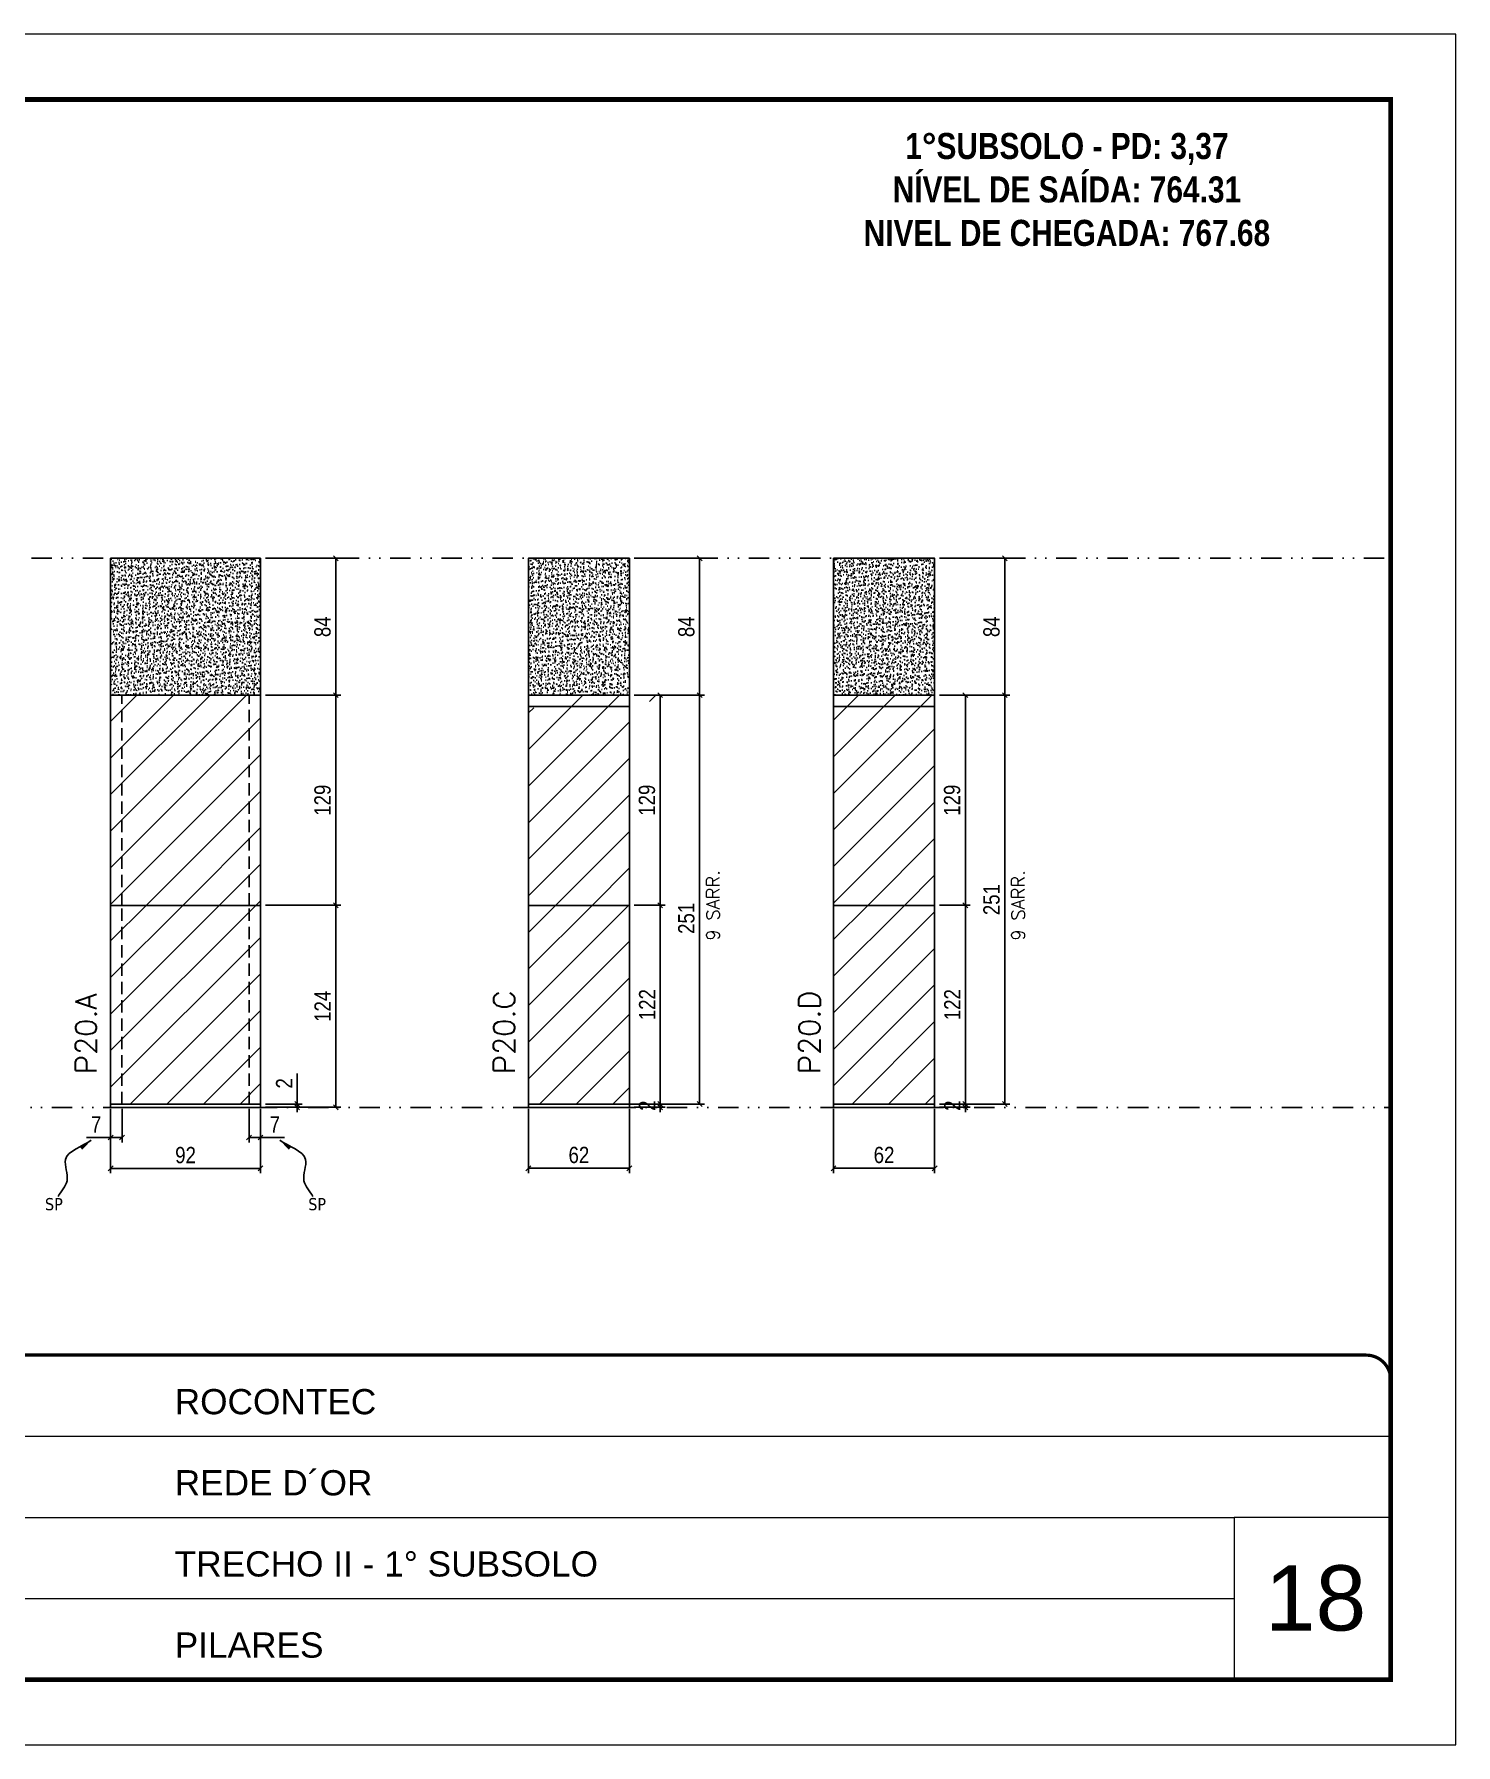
# Model space of a CAD drawing. Extents: x 1945 to 10875, y -3405 to 3369.
# Drawn here: x 4156 to 5029, y -3405 to -2355 of the extents above; entities that cross this region are included whole.
import ezdxf

# ---------------------------------------------------------------- set-up
doc = ezdxf.new("R2010")
doc.units = 0
for name, pattern in [('CONTINUO', [0]), ('DASHED', [0.75, 0.5, -0.25]), ('DIVIDE2', [0.625, 0.25, -0.125, 0, -0.125, 0, -0.125]), ('HIDDEN', [0.375, 0.25, -0.125])]:
    doc.linetypes.add(name, pattern=pattern)
for name, color, linetype, lineweight in [('CARIMBO', 255, 'Continuous', 9), ('Folhas', 255, 'Continuous', 9), ('Hachura', 251, 'Continuous', 9), ('SARRAFO DE PRESSAO', 251, 'DASHED', 9), ('Texto Seção', 7, 'Continuous', 15)]:
    doc.layers.add(name, color=color, linetype=linetype, lineweight=lineweight)
for name, color, linetype in [('COTA', 241, 'Continuous'), ('NOMENCLATURA', 7, 'Continuous'), ('Nível', 160, 'Continuous'), ('Painéis', 200, 'Continuous'), ('SARR_2.2x7', 40, 'Continuous'), ('Sarrafo de Pressão', 42, 'HIDDEN'), ('texto', 7, 'Continuous')]:
    doc.layers.add(name, color=color, linetype=linetype)
doc.styles.add('ARIAL', font='arial.ttf')
doc.styles.add('COTA TECNICA', font='techl___.ttf', dxfattribs={"height": 10})
doc.styles.add('COTA TECNICA-50', font='techl___.ttf', dxfattribs={"height": 10})
doc.styles.add('REGUA-120', font='ROMANS.shx', dxfattribs={"height": 15})
doc.styles.add('ROMANC', font='techb___.ttf', dxfattribs={"height": 2.5})
doc.styles.add('ROMANS', font='romans.shx')
doc.styles.get("Standard").update_dxf_attribs({"font": 'arial.ttf'})
doc.dimstyles.new('COTA PAINEL-50', dxfattribs={"dimtxt": 10, "dimasz": 3, "dimexe": 3, "dimexo": 3, "dimgap": 3, "dimtad": 1, "dimdec": 1, "dimzin": 12, "dimdsep": 46, "dimtxsty": 'COTA TECNICA-50', "dimblk1": 'OBLIQUE', "dimblk2": 'OBLIQUE', "dimsah": 1, "dimcen": 0.9, "dimclrd": 4, "dimclre": 4, "dimclrt": 240, "dimadec": 1, "dimazin": 3, "dimtfac": 1, "dimtdec": 1, "dimtmove": 0, "dimatfit": 3, "dimfxl": 1, "dimtolj": 1, "dimtzin": 12, "dimarcsym": 0})
doc.dimstyles.new('PAINEL', dxfattribs={"dimtxt": 10, "dimasz": 3, "dimexe": 3, "dimexo": 3, "dimgap": 3, "dimtad": 1, "dimdec": 1, "dimzin": 12, "dimdsep": 46, "dimtxsty": 'COTA TECNICA', "dimblk1": 'OBLIQUE', "dimblk2": 'OBLIQUE', "dimsah": 1, "dimcen": 0.9, "dimclrd": 4, "dimclre": 4, "dimclrt": 240, "dimadec": 1, "dimazin": 3, "dimtfac": 1, "dimtdec": 1, "dimtmove": 0, "dimatfit": 3, "dimfxl": 1, "dimtolj": 1, "dimtzin": 12, "dimarcsym": 0})
doc.dimstyles.get("Standard").update_dxf_attribs({"dimtxt": 0.18, "dimasz": 0.18, "dimexe": 0.18, "dimexo": 0.0625, "dimgap": 0.09, "dimtad": 0, "dimtih": 1, "dimtoh": 1, "dimdec": 4, "dimzin": 0, "dimdsep": 46, "dimtxsty": 'Standard', "dimcen": 0.09, "dimadec": 0, "dimazin": 0, "dimtfac": 1, "dimtdec": 4, "dimtofl": 0, "dimtmove": 0, "dimatfit": 3, "dimfxl": 1, "dimtolj": 1, "dimtzin": 0, "dimarcsym": 0})
pattern_1 = [(45, (-126947.379, -36446.13), (-11.2253202, 11.2253202), [])]
pattern_2 = [(45, (-127190.07, -36446.13), (-11.2253202, 11.2253202), [])]
pattern_3 = [(45, (-127222.829, -36446.13), (-11.2253202, 11.2253202), [])]

# ---------------------------------------------------------------- blocks, each defined once
blk = doc.blocks.new('9999999999')
at = {"color": 30, "linetype": 'CONTINUO'}
for p, q in [((98564.6, 34379.6), (99584, 34379.6)), ((98564.6, 34329.8), (99488, 34329.8)), ((99584, 34329.8), (99488, 34329.8)), ((99488, 34329.8), (99488, 34230.2)), ((98564.6, 34280), (99488, 34280))]:
    blk.add_line(p, q, dxfattribs=at)
at = {"color": 30, "linetype": 'CONTINUO', "const_width": 2}
blk.add_lwpolyline([(99584, 34230.2), (99584, 34414.4, 0.414214), (99569, 34429.4), (98229, 34429.4, 0.414214), (98214, 34414.4), (98214, 34245.2, 0.414214), (98229, 34230.2), (99584, 34230.2)], format="xyb", dxfattribs=at)
at = {"layer": 'Folhas'}
blk.add_lwpolyline([(98139, 34190.2), (99624, 34190.2), (99624, 35240.2), (98139, 35240.2)], close=True, dxfattribs=at)
at = {"layer": 'Folhas', "color": 30, "const_width": 3}
blk.add_lwpolyline([(98214, 34230.2), (99584, 34230.2), (99584, 35200.2), (98214, 35200.2)], close=True, dxfattribs=at)
at = {"color": 7, "linetype": 'Continuous', "ltscale": 5, "style": 'ARIAL'}
for s, height, p in [('ROCONTEC', 15.48, (98837.7, 34393.1)), ('REDE D´OR', 15.48, (98837.7, 34343.3)), ('TRECHO II - 1° SUBSOLO', 15.483, (98837.7, 34293.5)), ('PILARES', 15.48, (98837.7, 34243.7))]:
    blk.add_text(s, height=height, dxfattribs=at).set_placement(p)
blk = doc.blocks.new('_Oblique')
at = {"color": 0, "linetype": 'ByBlock', "lineweight": -2}
blk.add_line((-0.5, -0.5), (0.5, 0.5), dxfattribs=at)
blk = doc.blocks.new('*D617')
at = {"layer": 'COTA', "color": 4, "lineweight": -2, "transparency": 16777216}
for p, q in [((4459.5, -3014.2), (4459.5, -3053.6)), ((4521.5, -3014.2), (4521.5, -3053.6)), ((4459.5, -3050.6), (4521.5, -3050.6))]:
    blk.add_line(p, q, dxfattribs=at)
at = {"layer": 'Defpoints', "color": 0, "transparency": 16777216}
for p in [(4459.5, -3011.2), (4521.5, -3011.2), (4521.5, -3050.6)]:
    blk.add_point(p, dxfattribs=at)
at = {"layer": 'COTA', "color": 4, "lineweight": -2, "transparency": 16777216, "xscale": 3, "yscale": 3, "zscale": 3, "rotation": 180}
blk.add_blockref('_Oblique', (4459.5, -3050.6), dxfattribs=at)
at = {"layer": 'COTA', "color": 4, "lineweight": -2, "transparency": 16777216, "xscale": 3, "yscale": 3, "zscale": 3}
blk.add_blockref('_Oblique', (4521.5, -3050.6), dxfattribs=at)
at = {"layer": 'COTA', "color": 240, "transparency": 16777216, "insert": (4490.5, -3042.5), "char_height": 10, "attachment_point": 5, "style": 'COTA TECNICA'}
blk.add_mtext('\\A1;62', dxfattribs=at)
blk = doc.blocks.new('*D618')
at = {"layer": 'COTA', "color": 4, "lineweight": -2, "transparency": 16777216}
for p, q in [((4524.5, -3011.2), (4543.4, -3011.2)), ((4524.5, -3013.2), (4543.4, -3013.2)), ((4540.4, -3011.2), (4540.4, -3008.2)), ((4540.4, -3013.2), (4540.4, -3011.2)), ((4540.4, -3013.2), (4540.4, -3016.2))]:
    blk.add_line(p, q, dxfattribs=at)
at = {"layer": 'Defpoints', "color": 0, "transparency": 16777216}
for p in [(4521.5, -3011.2), (4521.5, -3013.2), (4540.4, -3011.2)]:
    blk.add_point(p, dxfattribs=at)
at = {"layer": 'COTA', "color": 4, "lineweight": -2, "transparency": 16777216, "xscale": 3, "yscale": 3, "zscale": 3}
for p, rotation in [((4540.4, -3011.2), 270), ((4540.4, -3013.2), 90)]:
    blk.add_blockref('_Oblique', p, dxfattribs=dict(at, rotation=rotation))
at = {"layer": 'COTA', "color": 240, "transparency": 16777216, "insert": (4532.4, -3012.2), "char_height": 10, "attachment_point": 5, "rotation": 90, "style": 'COTA TECNICA-50'}
blk.add_mtext('\\A1;2', dxfattribs=at)
blk = doc.blocks.new('*D672')
at = {"layer": 'COTA', "color": 4, "linetype": 'ByBlock', "lineweight": -2, "transparency": 16777216}
for p, q in [((4524.5, -2676.2), (4567.6, -2676.2)), ((4564.6, -2676.2), (4564.6, -2760.2)), ((4524.5, -2760.2), (4567.6, -2760.2))]:
    blk.add_line(p, q, dxfattribs=at)
at = {"layer": 'Defpoints', "color": 0, "linetype": 'ByBlock', "transparency": 16777216}
for p in [(4521.5, -2676.2), (4521.5, -2760.2), (4564.6, -2760.2)]:
    blk.add_point(p, dxfattribs=at)
at = {"layer": 'COTA', "color": 4, "linetype": 'ByBlock', "lineweight": -2, "transparency": 16777216, "xscale": 3, "yscale": 3, "zscale": 3}
for p, rotation in [((4564.6, -2676.2), 90), ((4564.6, -2760.2), 270)]:
    blk.add_blockref('_Oblique', p, dxfattribs=dict(at, rotation=rotation))
at = {"layer": 'COTA', "color": 240, "linetype": 'ByBlock', "transparency": 16777216, "insert": (4556.5, -2718.2), "char_height": 10, "attachment_point": 5, "rotation": 90, "style": 'COTA TECNICA'}
blk.add_mtext('\\A1;84', dxfattribs=at)
blk = doc.blocks.new('*D673')
at = {"layer": 'COTA', "color": 4, "linetype": 'ByBlock', "lineweight": -2, "transparency": 16777216}
for p, q in [((4524.5, -2760.2), (4567.6, -2760.2)), ((4564.6, -3011.2), (4564.6, -2760.2)), ((4524.5, -3011.2), (4567.6, -3011.2))]:
    blk.add_line(p, q, dxfattribs=at)
at = {"layer": 'Defpoints', "color": 0, "linetype": 'ByBlock', "transparency": 16777216}
for p in [(4521.5, -2760.2), (4564.6, -2760.2), (4521.5, -3011.2)]:
    blk.add_point(p, dxfattribs=at)
at = {"layer": 'COTA', "color": 4, "linetype": 'ByBlock', "lineweight": -2, "transparency": 16777216, "xscale": 3, "yscale": 3, "zscale": 3}
for p, rotation in [((4564.6, -2760.2), 90), ((4564.6, -3011.2), 270)]:
    blk.add_blockref('_Oblique', p, dxfattribs=dict(at, rotation=rotation))
at = {"layer": 'COTA', "color": 240, "linetype": 'ByBlock', "transparency": 16777216, "insert": (4556.5, -2897.2), "char_height": 10, "attachment_point": 5, "rotation": 90, "style": 'COTA TECNICA'}
blk.add_mtext('\\A1;251', dxfattribs=at)
blk = doc.blocks.new('*D619')
at = {"layer": 'COTA', "color": 4, "lineweight": -2, "transparency": 16777216}
for p, q in [((4203.1, -3014.2), (4203.1, -3053.7)), ((4295.1, -3014.2), (4295.1, -3053.7)), ((4203.1, -3050.7), (4295.1, -3050.7))]:
    blk.add_line(p, q, dxfattribs=at)
at = {"layer": 'Defpoints', "color": 0, "transparency": 16777216}
for p in [(4203.1, -3011.2), (4295.1, -3011.2), (4295.1, -3050.7)]:
    blk.add_point(p, dxfattribs=at)
at = {"layer": 'COTA', "color": 4, "lineweight": -2, "transparency": 16777216, "xscale": 3, "yscale": 3, "zscale": 3, "rotation": 180}
blk.add_blockref('_Oblique', (4203.1, -3050.7), dxfattribs=at)
at = {"layer": 'COTA', "color": 4, "lineweight": -2, "transparency": 16777216, "xscale": 3, "yscale": 3, "zscale": 3}
blk.add_blockref('_Oblique', (4295.1, -3050.7), dxfattribs=at)
at = {"layer": 'COTA', "color": 240, "transparency": 16777216, "insert": (4249.1, -3042.6), "char_height": 10, "attachment_point": 5, "style": 'COTA TECNICA'}
blk.add_mtext('\\A1;92', dxfattribs=at)
blk = doc.blocks.new('*D620')
at = {"layer": 'COTA', "color": 4, "lineweight": -2, "transparency": 16777216}
for p, q in [((4298.1, -2676.2), (4344.3, -2676.2)), ((4341.3, -2760.2), (4341.3, -2676.2)), ((4298.1, -2760.2), (4344.3, -2760.2))]:
    blk.add_line(p, q, dxfattribs=at)
at = {"layer": 'Defpoints', "color": 0, "transparency": 16777216}
for p in [(4295.1, -2676.2), (4341.3, -2676.2), (4295.1, -2760.2)]:
    blk.add_point(p, dxfattribs=at)
at = {"layer": 'COTA', "color": 4, "lineweight": -2, "transparency": 16777216, "xscale": 3, "yscale": 3, "zscale": 3}
for p, rotation in [((4341.3, -2676.2), 90), ((4341.3, -2760.2), 270)]:
    blk.add_blockref('_Oblique', p, dxfattribs=dict(at, rotation=rotation))
at = {"layer": 'COTA', "color": 240, "transparency": 16777216, "insert": (4333.2, -2718.2), "char_height": 10, "attachment_point": 5, "rotation": 90, "style": 'COTA TECNICA'}
blk.add_mtext('\\A1;84', dxfattribs=at)
blk = doc.blocks.new('*D621')
at = {"layer": 'COTA', "color": 4, "lineweight": -2, "transparency": 16777216}
for p, q in [((4203.1, -3016.2), (4203.1, -3034.7)), ((4210.1, -3014.2), (4210.1, -3034.7)), ((4203.1, -3031.7), (4188.3, -3031.7)), ((4210.1, -3031.7), (4203.1, -3031.7))]:
    blk.add_line(p, q, dxfattribs=at)
at = {"layer": 'Defpoints', "color": 0, "transparency": 16777216}
for p in [(4203.1, -3013.2), (4210.1, -3011.2), (4203.1, -3031.7)]:
    blk.add_point(p, dxfattribs=at)
at = {"layer": 'COTA', "color": 4, "lineweight": -2, "transparency": 16777216, "xscale": 3, "yscale": 3, "zscale": 3, "rotation": 180}
blk.add_blockref('_Oblique', (4203.1, -3031.7), dxfattribs=at)
at = {"layer": 'COTA', "color": 4, "lineweight": -2, "transparency": 16777216, "xscale": 3, "yscale": 3, "zscale": 3}
blk.add_blockref('_Oblique', (4210.1, -3031.7), dxfattribs=at)
at = {"layer": 'COTA', "color": 240, "transparency": 16777216, "insert": (4194.2, -3023.7), "char_height": 10, "attachment_point": 5, "style": 'COTA TECNICA-50'}
blk.add_mtext('\\A1;7', dxfattribs=at)
blk = doc.blocks.new('*D622')
at = {"layer": 'COTA', "color": 4, "lineweight": -2, "transparency": 16777216}
for p, q in [((4288.1, -3014.2), (4288.1, -3034.7)), ((4295.1, -3016.2), (4295.1, -3034.7)), ((4288.1, -3031.7), (4295.1, -3031.7)), ((4295.1, -3031.7), (4309.8, -3031.7))]:
    blk.add_line(p, q, dxfattribs=at)
at = {"layer": 'Defpoints', "color": 0, "transparency": 16777216}
for p in [(4288.1, -3011.2), (4295.1, -3013.2), (4295.1, -3031.7)]:
    blk.add_point(p, dxfattribs=at)
at = {"layer": 'COTA', "color": 4, "lineweight": -2, "transparency": 16777216, "xscale": 3, "yscale": 3, "zscale": 3, "rotation": 180}
blk.add_blockref('_Oblique', (4288.1, -3031.7), dxfattribs=at)
at = {"layer": 'COTA', "color": 4, "lineweight": -2, "transparency": 16777216, "xscale": 3, "yscale": 3, "zscale": 3}
blk.add_blockref('_Oblique', (4295.1, -3031.7), dxfattribs=at)
at = {"layer": 'COTA', "color": 240, "transparency": 16777216, "insert": (4303.9, -3023.7), "char_height": 10, "attachment_point": 5, "style": 'COTA TECNICA-50'}
blk.add_mtext('\\A1;7', dxfattribs=at)
blk = doc.blocks.new('*D623')
at = {"layer": 'COTA', "color": 4, "lineweight": -2, "transparency": 16777216}
for p, q in [((4298.1, -2889.2), (4344.3, -2889.2)), ((4341.3, -3013.2), (4341.3, -2889.2)), ((4298.1, -3013.2), (4344.3, -3013.2))]:
    blk.add_line(p, q, dxfattribs=at)
at = {"layer": 'Defpoints', "color": 0, "transparency": 16777216}
for p in [(4295.1, -2889.2), (4341.3, -2889.2), (4295.1, -3013.2)]:
    blk.add_point(p, dxfattribs=at)
at = {"layer": 'COTA', "color": 4, "lineweight": -2, "transparency": 16777216, "xscale": 3, "yscale": 3, "zscale": 3}
for p, rotation in [((4341.3, -2889.2), 90), ((4341.3, -3013.2), 270)]:
    blk.add_blockref('_Oblique', p, dxfattribs=dict(at, rotation=rotation))
at = {"layer": 'COTA', "color": 240, "transparency": 16777216, "insert": (4333.2, -2951.2), "char_height": 10, "attachment_point": 5, "rotation": 90, "style": 'COTA TECNICA-50'}
blk.add_mtext('\\A1;124', dxfattribs=at)
blk = doc.blocks.new('*D624')
at = {"layer": 'COTA', "color": 4, "lineweight": -2, "transparency": 16777216}
for p, q in [((4317.6, -3011.2), (4317.6, -2992.4)), ((4298.1, -3011.2), (4320.6, -3011.2)), ((4298.1, -3013.2), (4320.6, -3013.2)), ((4317.6, -3013.2), (4317.6, -3011.2)), ((4317.6, -3013.2), (4317.6, -3016.2))]:
    blk.add_line(p, q, dxfattribs=at)
at = {"layer": 'Defpoints', "color": 0, "transparency": 16777216}
for p in [(4295.1, -3011.2), (4295.1, -3013.2), (4317.6, -3013.2)]:
    blk.add_point(p, dxfattribs=at)
at = {"layer": 'COTA', "color": 4, "lineweight": -2, "transparency": 16777216, "xscale": 3, "yscale": 3, "zscale": 3}
for p, rotation in [((4317.6, -3011.2), 270), ((4317.6, -3013.2), 90)]:
    blk.add_blockref('_Oblique', p, dxfattribs=dict(at, rotation=rotation))
at = {"layer": 'COTA', "color": 240, "transparency": 16777216, "insert": (4309.6, -2998.5), "char_height": 10, "attachment_point": 5, "rotation": 90, "style": 'COTA TECNICA-50'}
blk.add_mtext('\\A1;2', dxfattribs=at)
blk = doc.blocks.new('*D593')
at = {"layer": 'COTA', "color": 4, "linetype": 'ByBlock', "lineweight": -2, "transparency": 16777216}
for p, q in [((4298.1, -2760.2), (4344.3, -2760.2)), ((4341.3, -2760.2), (4341.3, -2889.2)), ((4298.1, -2889.2), (4344.3, -2889.2))]:
    blk.add_line(p, q, dxfattribs=at)
at = {"layer": 'Defpoints', "color": 0, "linetype": 'ByBlock', "transparency": 16777216}
for p in [(4295.1, -2760.2), (4295.1, -2889.2), (4341.3, -2889.2)]:
    blk.add_point(p, dxfattribs=at)
at = {"layer": 'COTA', "color": 4, "linetype": 'ByBlock', "lineweight": -2, "transparency": 16777216, "xscale": 3, "yscale": 3, "zscale": 3}
for p, rotation in [((4341.3, -2760.2), 90), ((4341.3, -2889.2), 270)]:
    blk.add_blockref('_Oblique', p, dxfattribs=dict(at, rotation=rotation))
at = {"layer": 'COTA', "color": 240, "linetype": 'ByBlock', "transparency": 16777216, "insert": (4333.2, -2824.7), "char_height": 10, "attachment_point": 5, "rotation": 90, "style": 'COTA TECNICA'}
blk.add_mtext('\\A1;129', dxfattribs=at)
blk = doc.blocks.new('*D594')
at = {"layer": 'COTA', "color": 4, "lineweight": -2, "transparency": 16777216}
for p, q in [((4646.8, -3014.2), (4646.8, -3053.6)), ((4708.8, -3014.2), (4708.8, -3053.6)), ((4646.8, -3050.6), (4708.8, -3050.6))]:
    blk.add_line(p, q, dxfattribs=at)
at = {"layer": 'Defpoints', "color": 0, "transparency": 16777216}
for p in [(4646.8, -3011.2), (4708.8, -3011.2), (4708.8, -3050.6)]:
    blk.add_point(p, dxfattribs=at)
at = {"layer": 'COTA', "color": 4, "lineweight": -2, "transparency": 16777216, "xscale": 3, "yscale": 3, "zscale": 3, "rotation": 180}
blk.add_blockref('_Oblique', (4646.8, -3050.6), dxfattribs=at)
at = {"layer": 'COTA', "color": 4, "lineweight": -2, "transparency": 16777216, "xscale": 3, "yscale": 3, "zscale": 3}
blk.add_blockref('_Oblique', (4708.8, -3050.6), dxfattribs=at)
at = {"layer": 'COTA', "color": 240, "transparency": 16777216, "insert": (4677.8, -3042.5), "char_height": 10, "attachment_point": 5, "style": 'COTA TECNICA'}
blk.add_mtext('\\A1;62', dxfattribs=at)
blk = doc.blocks.new('*D595')
at = {"layer": 'COTA', "color": 4, "lineweight": -2, "transparency": 16777216}
for p, q in [((4711.8, -3011.2), (4730.7, -3011.2)), ((4711.8, -3013.2), (4730.7, -3013.2)), ((4727.7, -3011.2), (4727.7, -3008.2)), ((4727.7, -3013.2), (4727.7, -3011.2)), ((4727.7, -3013.2), (4727.7, -3016.2))]:
    blk.add_line(p, q, dxfattribs=at)
at = {"layer": 'Defpoints', "color": 0, "transparency": 16777216}
for p in [(4708.8, -3011.2), (4708.8, -3013.2), (4727.7, -3011.2)]:
    blk.add_point(p, dxfattribs=at)
at = {"layer": 'COTA', "color": 4, "lineweight": -2, "transparency": 16777216, "xscale": 3, "yscale": 3, "zscale": 3}
for p, rotation in [((4727.7, -3011.2), 270), ((4727.7, -3013.2), 90)]:
    blk.add_blockref('_Oblique', p, dxfattribs=dict(at, rotation=rotation))
at = {"layer": 'COTA', "color": 240, "transparency": 16777216, "insert": (4719.7, -3012.2), "char_height": 10, "attachment_point": 5, "rotation": 90, "style": 'COTA TECNICA-50'}
blk.add_mtext('\\A1;2', dxfattribs=at)
blk = doc.blocks.new('*D663')
at = {"layer": 'COTA', "color": 4, "linetype": 'ByBlock', "lineweight": -2, "transparency": 16777216}
for p, q in [((4711.8, -2676.2), (4754.9, -2676.2)), ((4751.9, -2676.2), (4751.9, -2760.2)), ((4711.8, -2760.2), (4754.9, -2760.2))]:
    blk.add_line(p, q, dxfattribs=at)
at = {"layer": 'Defpoints', "color": 0, "linetype": 'ByBlock', "transparency": 16777216}
for p in [(4708.8, -2676.2), (4708.8, -2760.2), (4751.9, -2760.2)]:
    blk.add_point(p, dxfattribs=at)
at = {"layer": 'COTA', "color": 4, "linetype": 'ByBlock', "lineweight": -2, "transparency": 16777216, "xscale": 3, "yscale": 3, "zscale": 3}
for p, rotation in [((4751.9, -2676.2), 90), ((4751.9, -2760.2), 270)]:
    blk.add_blockref('_Oblique', p, dxfattribs=dict(at, rotation=rotation))
at = {"layer": 'COTA', "color": 240, "linetype": 'ByBlock', "transparency": 16777216, "insert": (4743.8, -2718.2), "char_height": 10, "attachment_point": 5, "rotation": 90, "style": 'COTA TECNICA'}
blk.add_mtext('\\A1;84', dxfattribs=at)
blk = doc.blocks.new('*D664')
at = {"layer": 'COTA', "color": 4, "linetype": 'ByBlock', "lineweight": -2, "transparency": 16777216}
for p, q in [((4711.8, -2760.2), (4754.9, -2760.2)), ((4751.9, -3011.2), (4751.9, -2760.2)), ((4711.8, -3011.2), (4754.9, -3011.2))]:
    blk.add_line(p, q, dxfattribs=at)
at = {"layer": 'Defpoints', "color": 0, "linetype": 'ByBlock', "transparency": 16777216}
for p in [(4708.8, -2760.2), (4751.9, -2760.2), (4708.8, -3011.2)]:
    blk.add_point(p, dxfattribs=at)
at = {"layer": 'COTA', "color": 4, "linetype": 'ByBlock', "lineweight": -2, "transparency": 16777216, "xscale": 3, "yscale": 3, "zscale": 3}
for p, rotation in [((4751.9, -2760.2), 90), ((4751.9, -3011.2), 270)]:
    blk.add_blockref('_Oblique', p, dxfattribs=dict(at, rotation=rotation))
at = {"layer": 'COTA', "color": 240, "linetype": 'ByBlock', "transparency": 16777216, "insert": (4743.8, -2885.7), "char_height": 10, "attachment_point": 5, "rotation": 90, "style": 'COTA TECNICA'}
blk.add_mtext('\\A1;251', dxfattribs=at)
blk = doc.blocks.new('*D666')
at = {"layer": 'COTA', "color": 4, "linetype": 'ByBlock', "lineweight": -2, "transparency": 16777216}
for p, q in [((4524.5, -2889.2), (4543.4, -2889.2)), ((4540.4, -3011.2), (4540.4, -2889.2)), ((4462.5, -3011.2), (4543.4, -3011.2))]:
    blk.add_line(p, q, dxfattribs=at)
at = {"layer": 'Defpoints', "color": 0, "linetype": 'ByBlock', "transparency": 16777216}
for p in [(4521.5, -2889.2), (4540.4, -2889.2), (4459.5, -3011.2)]:
    blk.add_point(p, dxfattribs=at)
at = {"layer": 'COTA', "color": 4, "linetype": 'ByBlock', "lineweight": -2, "transparency": 16777216, "xscale": 3, "yscale": 3, "zscale": 3}
for p, rotation in [((4540.4, -2889.2), 90), ((4540.4, -3011.2), 270)]:
    blk.add_blockref('_Oblique', p, dxfattribs=dict(at, rotation=rotation))
at = {"layer": 'COTA', "color": 240, "linetype": 'ByBlock', "transparency": 16777216, "insert": (4532.4, -2950.2), "char_height": 10, "attachment_point": 5, "rotation": 90, "style": 'COTA TECNICA'}
blk.add_mtext('\\A1;122', dxfattribs=at)
blk = doc.blocks.new('*D667')
at = {"layer": 'COTA', "color": 4, "linetype": 'ByBlock', "lineweight": -2, "transparency": 16777216}
for p, q in [((4524.5, -2760.2), (4543.4, -2760.2)), ((4540.4, -2889.2), (4540.4, -2760.2)), ((4524.5, -2889.2), (4543.4, -2889.2))]:
    blk.add_line(p, q, dxfattribs=at)
at = {"layer": 'Defpoints', "color": 0, "linetype": 'ByBlock', "transparency": 16777216}
for p in [(4521.5, -2760.2), (4540.4, -2760.2), (4521.5, -2889.2)]:
    blk.add_point(p, dxfattribs=at)
at = {"layer": 'COTA', "color": 4, "linetype": 'ByBlock', "lineweight": -2, "transparency": 16777216, "xscale": 3, "yscale": 3, "zscale": 3}
for p, rotation in [((4540.4, -2760.2), 90), ((4540.4, -2889.2), 270)]:
    blk.add_blockref('_Oblique', p, dxfattribs=dict(at, rotation=rotation))
at = {"layer": 'COTA', "color": 240, "linetype": 'ByBlock', "transparency": 16777216, "insert": (4532.3, -2824.7), "char_height": 10, "attachment_point": 5, "rotation": 90, "style": 'COTA TECNICA'}
blk.add_mtext('\\A1;129', dxfattribs=at)
blk = doc.blocks.new('*D668')
at = {"layer": 'COTA', "color": 4, "linetype": 'ByBlock', "lineweight": -2, "transparency": 16777216}
for p, q in [((4711.8, -2889.2), (4730.7, -2889.2)), ((4727.7, -3011.2), (4727.7, -2889.2)), ((4711.8, -3011.2), (4730.7, -3011.2))]:
    blk.add_line(p, q, dxfattribs=at)
at = {"layer": 'Defpoints', "color": 0, "linetype": 'ByBlock', "transparency": 16777216}
for p in [(4708.8, -2889.2), (4727.7, -2889.2), (4708.8, -3011.2)]:
    blk.add_point(p, dxfattribs=at)
at = {"layer": 'COTA', "color": 4, "linetype": 'ByBlock', "lineweight": -2, "transparency": 16777216, "xscale": 3, "yscale": 3, "zscale": 3}
for p, rotation in [((4727.7, -2889.2), 90), ((4727.7, -3011.2), 270)]:
    blk.add_blockref('_Oblique', p, dxfattribs=dict(at, rotation=rotation))
at = {"layer": 'COTA', "color": 240, "linetype": 'ByBlock', "transparency": 16777216, "insert": (4719.7, -2950.2), "char_height": 10, "attachment_point": 5, "rotation": 90, "style": 'COTA TECNICA'}
blk.add_mtext('\\A1;122', dxfattribs=at)
blk = doc.blocks.new('*D669')
at = {"layer": 'COTA', "color": 4, "linetype": 'ByBlock', "lineweight": -2, "transparency": 16777216}
for p, q in [((4711.8, -2760.2), (4730.7, -2760.2)), ((4727.7, -2889.2), (4727.7, -2760.2)), ((4711.8, -2889.2), (4730.7, -2889.2))]:
    blk.add_line(p, q, dxfattribs=at)
at = {"layer": 'Defpoints', "color": 0, "linetype": 'ByBlock', "transparency": 16777216}
for p in [(4708.8, -2760.2), (4727.7, -2760.2), (4708.8, -2889.2)]:
    blk.add_point(p, dxfattribs=at)
at = {"layer": 'COTA', "color": 4, "linetype": 'ByBlock', "lineweight": -2, "transparency": 16777216, "xscale": 3, "yscale": 3, "zscale": 3}
for p, rotation in [((4727.7, -2760.2), 90), ((4727.7, -2889.2), 270)]:
    blk.add_blockref('_Oblique', p, dxfattribs=dict(at, rotation=rotation))
at = {"layer": 'COTA', "color": 240, "linetype": 'ByBlock', "transparency": 16777216, "insert": (4719.6, -2824.7), "char_height": 10, "attachment_point": 5, "rotation": 90, "style": 'COTA TECNICA'}
blk.add_mtext('\\A1;129', dxfattribs=at)

msp = doc.modelspace()

# ---------------------------------------------------------------- hatches: boundary and pattern name
at = {"layer": 'COTA', "linetype": 'ByBlock'}
h = msp.add_hatch(dxfattribs=at)
h.set_pattern_fill('AR-CONC', color=256, scale=0.03)
h.set_pattern_definition([(50, (-127208.7077, -31853.6302), (5.46554007, -0.47817257), [0.5715, -6.2865]), (355, (-127208.708, -31853.63), (-1.05730264, 5.73170536), [0.4572, -5.02921753]), (100.4514447, (-127208.2523, -31853.67), (4.40823741, 5.25353256), [0.48570026, -5.34270734]), (46.1842, (-127208.708, -31852.106), (8.13237123, -1.26126984), [0.85725, -9.42975]), (96.6355576, (-127208.03, -31852.211), (7.122124, 7.42278374), [0.7285507, -8.01406824]), (351.184151, (-127208.708, -31852.106), (7.122124, 7.42278374), [0.685799, -7.54379196]), (21, (-127207.9457, -31852.4872), (4.54843174, -3.06795595), [0.5715, -6.2865]), (326, (-127207.946, -31852.487), (1.85406085, 5.52563898), [0.4572, -5.0292]), (71.451445, (-127207.5667, -31852.743), (6.40249258, 2.45768307), [0.48570026, -5.34269813]), (37.5, (-127208.7077, -31853.6302), (0.092658098, 2.536651166), [0, -4.96824, 0, -5.1054, 0, -5.04825]), (7.5, (-127208.7077, -31853.6302), (2.004589875, 3.005417245), [0, -2.91084, 0, -4.85394, 0, -1.92405]), (327.5, (-127210.407, -31853.6302), (4.067717855, -0.17186232), [0, -1.905, 0, -5.9436, 0, -7.8867]), (317.5, (-127211.169, -31853.6302), (4.44387544, 0.76279473), [0, -2.4765, 0, -3.94716, 0, -5.6007])])
h.paths.add_polyline_path([(4203.07, -2760.22), (4295.07, -2760.22), (4295.07, -2676.22), (4203.07, -2676.22)])
h = msp.add_hatch(dxfattribs=at)
h.set_pattern_fill('AR-CONC', color=256, scale=0.03)
h.set_pattern_definition([(50, (-127190.0697, -36486.1307), (5.46554007, -0.47817257), [0.5715, -6.2865]), (355, (-127190.07, -36486.1307), (-1.05730264, 5.73170536), [0.4572, -5.02921753]), (100.4514447, (-127189.6143, -36486.1705), (4.40823741, 5.25353256), [0.48570026, -5.34270734]), (46.1842, (-127190.07, -36484.607), (8.13237123, -1.26126984), [0.85725, -9.42975]), (96.6355576, (-127189.392, -36484.712), (7.122124, 7.42278374), [0.7285507, -8.01406824]), (351.184151, (-127190.07, -36484.607), (7.122124, 7.42278374), [0.685799, -7.54379196]), (21, (-127189.3077, -36484.9877), (4.54843174, -3.06795595), [0.5715, -6.2865]), (326, (-127189.308, -36484.9877), (1.85406085, 5.52563898), [0.4572, -5.0292]), (71.451445, (-127188.9287, -36485.2433), (6.40249258, 2.45768307), [0.48570026, -5.34269813]), (37.5, (-127190.0697, -36486.1307), (0.092658098, 2.536651166), [0, -4.96824, 0, -5.1054, 0, -5.04825]), (7.5, (-127190.0697, -36486.1307), (2.004589875, 3.005417245), [0, -2.91084, 0, -4.85394, 0, -1.92405]), (327.5, (-127191.769, -36486.1307), (4.067717855, -0.17186232), [0, -1.905, 0, -5.9436, 0, -7.8867]), (317.5, (-127192.531, -36486.1307), (4.44387544, 0.76279473), [0, -2.4765, 0, -3.94716, 0, -5.6007])])
h.paths.add_polyline_path([(4521.51, -2676.22), (4459.51, -2676.22), (4459.51, -2760.22), (4521.51, -2760.22)])
h = msp.add_hatch(dxfattribs=at)
h.set_pattern_fill('AR-CONC', color=256, scale=0.03)
h.set_pattern_definition([(50, (-127222.8286, -36486.1307), (5.46554007, -0.47817257), [0.5715, -6.2865]), (355, (-127222.8286, -36486.1307), (-1.05730264, 5.73170536), [0.4572, -5.02921753]), (100.4514447, (-127222.373, -36486.1705), (4.40823741, 5.25353256), [0.48570026, -5.34270734]), (46.1842, (-127222.8286, -36484.607), (8.13237123, -1.26126984), [0.85725, -9.42975]), (96.6355576, (-127222.151, -36484.712), (7.122124, 7.42278374), [0.7285507, -8.01406824]), (351.184151, (-127222.8286, -36484.607), (7.122124, 7.42278374), [0.685799, -7.54379196]), (21, (-127222.0666, -36484.9877), (4.54843174, -3.06795595), [0.5715, -6.2865]), (326, (-127222.0666, -36484.9877), (1.85406085, 5.52563898), [0.4572, -5.0292]), (71.451445, (-127221.6875, -36485.2433), (6.40249258, 2.45768307), [0.48570026, -5.34269813]), (37.5, (-127222.8286, -36486.1307), (0.092658098, 2.536651166), [0, -4.96824, 0, -5.1054, 0, -5.04825]), (7.5, (-127222.8286, -36486.1307), (2.004589875, 3.005417245), [0, -2.91084, 0, -4.85394, 0, -1.92405]), (327.5, (-127224.5278, -36486.1307), (4.067717855, -0.17186232), [0, -1.905, 0, -5.9436, 0, -7.8867]), (317.5, (-127225.29, -36486.1307), (4.44387544, 0.76279473), [0, -2.4765, 0, -3.94716, 0, -5.6007])])
h.paths.add_polyline_path([(4708.82, -2676.22), (4646.82, -2676.22), (4646.82, -2760.22), (4708.82, -2760.22)])
at = {"layer": 'Hachura', "linetype": 'ByBlock'}
h = msp.add_hatch(dxfattribs=at)
h.set_pattern_fill('ANSI31', color=256, scale=5)
h.set_pattern_definition(pattern_1)
h.paths.add_polyline_path([(4295.07, -2760.22), (4203.07, -2760.22), (4203.07, -2889.22), (4295.07, -2889.22)])
h = msp.add_hatch(dxfattribs=at)
h.set_pattern_fill('ANSI31', color=256, scale=5)
h.set_pattern_definition(pattern_2)
h.paths.add_polyline_path([(4521.51, -2769.22), (4543.51, -2760.22), (4481.51, -2760.22), (4459.51, -2769.22), (4459.51, -2889.22), (4521.51, -2889.22)])
h = msp.add_hatch(dxfattribs=at)
h.set_pattern_fill('ANSI31', color=256, scale=5)
h.set_pattern_definition(pattern_3)
h.paths.add_polyline_path([(4708.82, -2769.22), (4708.82, -2760.22), (4646.82, -2760.22), (4646.82, -2769.22), (4646.82, -2889.22), (4708.82, -2889.22)])
h = msp.add_hatch(dxfattribs=at)
h.set_pattern_fill('ANSI31', color=256, scale=5)
h.set_pattern_definition(pattern_1)
h.paths.add_polyline_path([(4295.07, -2889.22), (4203.07, -2889.22), (4203.07, -3011.22), (4295.07, -3011.22)])
h = msp.add_hatch(dxfattribs=at)
h.set_pattern_fill('ANSI31', color=256, scale=5)
h.set_pattern_definition(pattern_2)
h.paths.add_polyline_path([(4521.51, -2889.22), (4459.51, -2889.22), (4459.51, -3011.22), (4521.51, -3011.22)])
h = msp.add_hatch(dxfattribs=at)
h.set_pattern_fill('ANSI31', color=256, scale=5)
h.set_pattern_definition(pattern_3)
h.paths.add_polyline_path([(4708.82, -2889.22), (4646.82, -2889.22), (4646.82, -3011.22), (4708.82, -3011.22)])

# ---------------------------------------------------------------- linework, layer by layer
at = {"layer": 'COTA', "linetype": 'ByBlock'}
for points in [[(4203.07, -2760.22), (4295.07, -2760.22), (4295.07, -2676.22), (4203.07, -2676.22)], [(4459.51, -2760.22), (4521.51, -2760.22), (4521.51, -2676.22), (4459.51, -2676.22)], [(4646.82, -2760.22), (4708.82, -2760.22), (4708.82, -2676.22), (4646.82, -2676.22)]]:
    msp.add_lwpolyline(points, close=True, dxfattribs=at)
at = {"layer": 'Nível', "color": 4, "linetype": 'DIVIDE2', "ltscale": 50}
for p, q in [((3934.36, -2676.22), (4988.71, -2676.22)), ((3978.36, -3013.22), (4988.71, -3013.22))]:
    msp.add_line(p, q, dxfattribs=at)
at = {"layer": 'Painéis'}
for p, q in [((4521.51, -2760.22), (4459.51, -2760.22)), ((4459.51, -2760.22), (4459.51, -2769.22)), ((4521.51, -2769.22), (4521.51, -2760.22)), ((4459.51, -2889.22), (4521.51, -2889.22)), ((4646.82, -2889.22), (4708.82, -2889.22))]:
    msp.add_line(p, q, dxfattribs=at)
for points in [[(4203.07, -2889.22), (4295.07, -2889.22), (4295.07, -2760.22), (4203.07, -2760.22)], [(4203.07, -3011.22), (4295.07, -3011.22), (4295.07, -2889.22), (4203.07, -2889.22)], [(4203.07, -3011.22), (4295.07, -3011.22), (4295.07, -3013.22), (4203.07, -3013.22)], [(4459.51, -3011.22), (4521.51, -3011.22), (4521.51, -3013.22), (4459.51, -3013.22)], [(4646.82, -3011.22), (4708.82, -3011.22), (4708.82, -3013.22), (4646.82, -3013.22)]]:
    msp.add_lwpolyline(points, close=True, dxfattribs=at)
for points in [[(4708.82, -2769.22), (4708.82, -2760.22), (4646.82, -2760.22), (4646.82, -2769.22)], [(4459.51, -2769.22), (4459.51, -3011.22), (4521.51, -3011.22), (4521.51, -2769.22)], [(4646.82, -2769.22), (4646.82, -3011.22), (4708.82, -3011.22), (4708.82, -2769.22)]]:
    msp.add_lwpolyline(points, dxfattribs=at)
at = {"layer": 'SARR_2.2x7'}
for p, q in [((4521.51, -2767.22), (4459.51, -2767.22)), ((4646.82, -2767.22), (4708.82, -2767.22))]:
    msp.add_line(p, q, dxfattribs=at)
at = {"layer": 'Sarrafo de Pressão', "ltscale": 30}
for p, q in [((4210.07, -2889.22), (4210.07, -2760.22)), ((4288.07, -2889.22), (4288.07, -2760.22)), ((4210.07, -3011.22), (4210.07, -2889.22)), ((4288.07, -3011.22), (4288.07, -2889.22))]:
    msp.add_line(p, q, dxfattribs=at)

# ---------------------------------------------------------------- block references
at = {"layer": 'SARRAFO DE PRESSAO', "color": 6, "linetype": 'ByBlock'}
msp.add_blockref('9999999999', (-94595.27, -37594.71), dxfattribs=at)

# ---------------------------------------------------------------- texts
at = {"layer": 'CARIMBO', "style": 'ARIAL'}
msp.add_text('18', height=40, dxfattribs=at).set_placement((4911.57, -3334.36))
at = {"layer": 'NOMENCLATURA', "color": 2, "insert": (4790.03, -2388.44), "char_height": 16, "attachment_point": 2, "style": 'ROMANC'}
msp.add_mtext_dynamic_manual_height_columns('\\P1°SUBSOLO - PD: 3,37\\PNÍVEL DE SAÍDA: 764.31\\PNIVEL DE CHEGADA: 767.68', width=300.2766, gutter_width=1, heights=[0], dxfattribs=at)
at = {"layer": 'texto', "color": 0, "char_height": 7.5, "attachment_point": 5}
for insert in [(4168.3, -3072.71), (4329.85, -3072.71)]:
    msp.add_mtext('{\\fTahoma|b0|i0|c0|p34;\\C4;SP}', dxfattribs=dict(at, insert=insert))
at = {"layer": 'Texto Seção', "linetype": 'Continuous', "style": 'ROMANS'}
for p in [(4576.78, -2910.85), (4764.09, -2910.85)]:
    msp.add_text('9 SARR.', height=8, rotation=90, dxfattribs=at).set_placement(p)
at = {"layer": 'Texto Seção', "char_height": 13, "width": 285.3299, "attachment_point": 7, "rotation": 90, "style": 'REGUA-120'}
for s, insert in [('P20.A', (4194.53, -2992.75)), ('P20.C', (4451.18, -2992.75)), ('P20.D', (4638.49, -2992.75))]:
    msp.add_mtext(s, dxfattribs=dict(at, insert=insert))

# ---------------------------------------------------------------- dimensions: what is measured, and where the dimension line sits
at = {"layer": 'COTA'}
dim = msp.add_linear_dim(base=(4341.31, -2676.22), p1=(4295.07, -2760.22), p2=(4295.07, -2676.22), angle=90, dimstyle='PAINEL', override={"dimarcsym": 2}, dxfattribs=at)
dim.commit()
dim.dimension.update_dxf_attribs({"geometry": '*D620', "text_midpoint": (4341.31, -2718.22), "dimtype": 160})
at = {"layer": 'COTA', "linetype": 'ByBlock'}
for base, p1, p2, picture, middle in [((4564.59, -2760.22), (4521.51, -2676.22), (4521.51, -2760.22), '*D672', (4556.5, -2718.22)), ((4751.91, -2760.22), (4708.82, -2676.22), (4708.82, -2760.22), '*D663', (4743.81, -2718.22)), ((4341.31, -2889.22), (4295.07, -2760.22), (4295.07, -2889.22), '*D593', (4333.22, -2824.72)), ((4751.91, -2760.22), (4708.82, -3011.22), (4708.82, -2760.22), '*D664', (4743.8, -2885.72)), ((4540.42, -2889.22), (4459.51, -3011.22), (4521.51, -2889.22), '*D666', (4532.36, -2950.22)), ((4727.73, -2889.22), (4708.82, -3011.22), (4708.82, -2889.22), '*D668', (4719.67, -2950.22))]:
    dim = msp.add_linear_dim(base=base, p1=p1, p2=p2, angle=90, dimstyle='PAINEL', dxfattribs=at)
    dim.commit()
    dim.dimension.update_dxf_attribs({"geometry": picture, "text_midpoint": middle})
dim = msp.add_linear_dim(base=(4564.59, -2760.22), p1=(4521.51, -3011.22), p2=(4521.51, -2760.22), angle=90, dimstyle='PAINEL', dxfattribs=at)
dim.commit()
dim.dimension.update_dxf_attribs({"geometry": '*D673', "text_midpoint": (4564.59, -2897.22), "dimtype": 160})
for base, p1, p2, picture, middle in [((4540.42, -2760.22), (4521.51, -2889.22), (4521.51, -2760.22), '*D667', (4532.33, -2824.72)), ((4727.73, -2760.22), (4708.82, -2889.22), (4708.82, -2760.22), '*D669', (4719.64, -2824.72))]:
    dim = msp.add_linear_dim(base=base, p1=p1, p2=p2, angle=90, dimstyle='PAINEL', override={"dimtmove": 1}, dxfattribs=at)
    dim.commit()
    dim.dimension.update_dxf_attribs({"geometry": picture, "text_midpoint": middle})
at = {"layer": 'COTA'}
for base, p1, p2, angle, picture, middle in [((4341.31, -2889.22), (4295.07, -3013.22), (4295.07, -2889.22), 90, '*D623', (4333.24, -2951.22)), ((4203.07, -3031.73), (4210.07, -3011.22), (4203.07, -3013.22), 180, '*D621', (4194.21, -3023.65))]:
    dim = msp.add_linear_dim(base=base, p1=p1, p2=p2, angle=angle, dimstyle='COTA PAINEL-50', dxfattribs=at)
    dim.commit()
    dim.dimension.update_dxf_attribs({"geometry": picture, "text_midpoint": middle})
for base, p1, p2, picture, middle in [((4317.6, -3013.22), (4295.07, -3011.22), (4295.07, -3013.22), '*D624', (4317.6, -2998.47)), ((4540.42, -3011.22), (4521.51, -3013.22), (4521.51, -3011.22), '*D618', (4540.42, -3012.22)), ((4727.73, -3011.22), (4708.82, -3013.22), (4708.82, -3011.22), '*D595', (4727.73, -3012.22))]:
    dim = msp.add_linear_dim(base=base, p1=p1, p2=p2, angle=90, dimstyle='COTA PAINEL-50', dxfattribs=at)
    dim.commit()
    dim.dimension.update_dxf_attribs({"geometry": picture, "text_midpoint": middle, "dimtype": 160})
for base, p1, p2, picture, middle in [((4295.07, -3050.67), (4203.07, -3011.22), (4295.07, -3011.22), '*D619', (4249.07, -3042.58)), ((4521.51, -3050.56), (4459.51, -3011.22), (4521.51, -3011.22), '*D617', (4490.51, -3042.46)), ((4708.82, -3050.56), (4646.82, -3011.22), (4708.82, -3011.22), '*D594', (4677.82, -3042.46))]:
    dim = msp.add_linear_dim(base=base, p1=p1, p2=p2, dimstyle='PAINEL', override={"dimarcsym": 2}, dxfattribs=at)
    dim.commit()
    dim.dimension.update_dxf_attribs({"geometry": picture, "text_midpoint": middle})
dim = msp.add_linear_dim(base=(4295.07, -3031.73), p1=(4288.07, -3011.22), p2=(4295.07, -3013.22), dimstyle='COTA PAINEL-50', dxfattribs=at)
dim.commit()
dim.dimension.update_dxf_attribs({"geometry": '*D622', "text_midpoint": (4303.94, -3023.65)})

# ---------------------------------------------------------------- leaders
at = {"layer": 'COTA', "path_type": 1}
for points in [[(4191.24, -3033.4), (4175.46, -3045.23), (4176.38, -3058.24), (4170.83, -3068.02)], [(4306.9, -3033.4), (4322.69, -3045.23), (4321.76, -3058.24), (4327.31, -3068.02)]]:
    msp.add_leader(points, dimstyle='Standard', override={"dimasz": 8}, dxfattribs=at)

doc.saveas('drawing.dxf')
